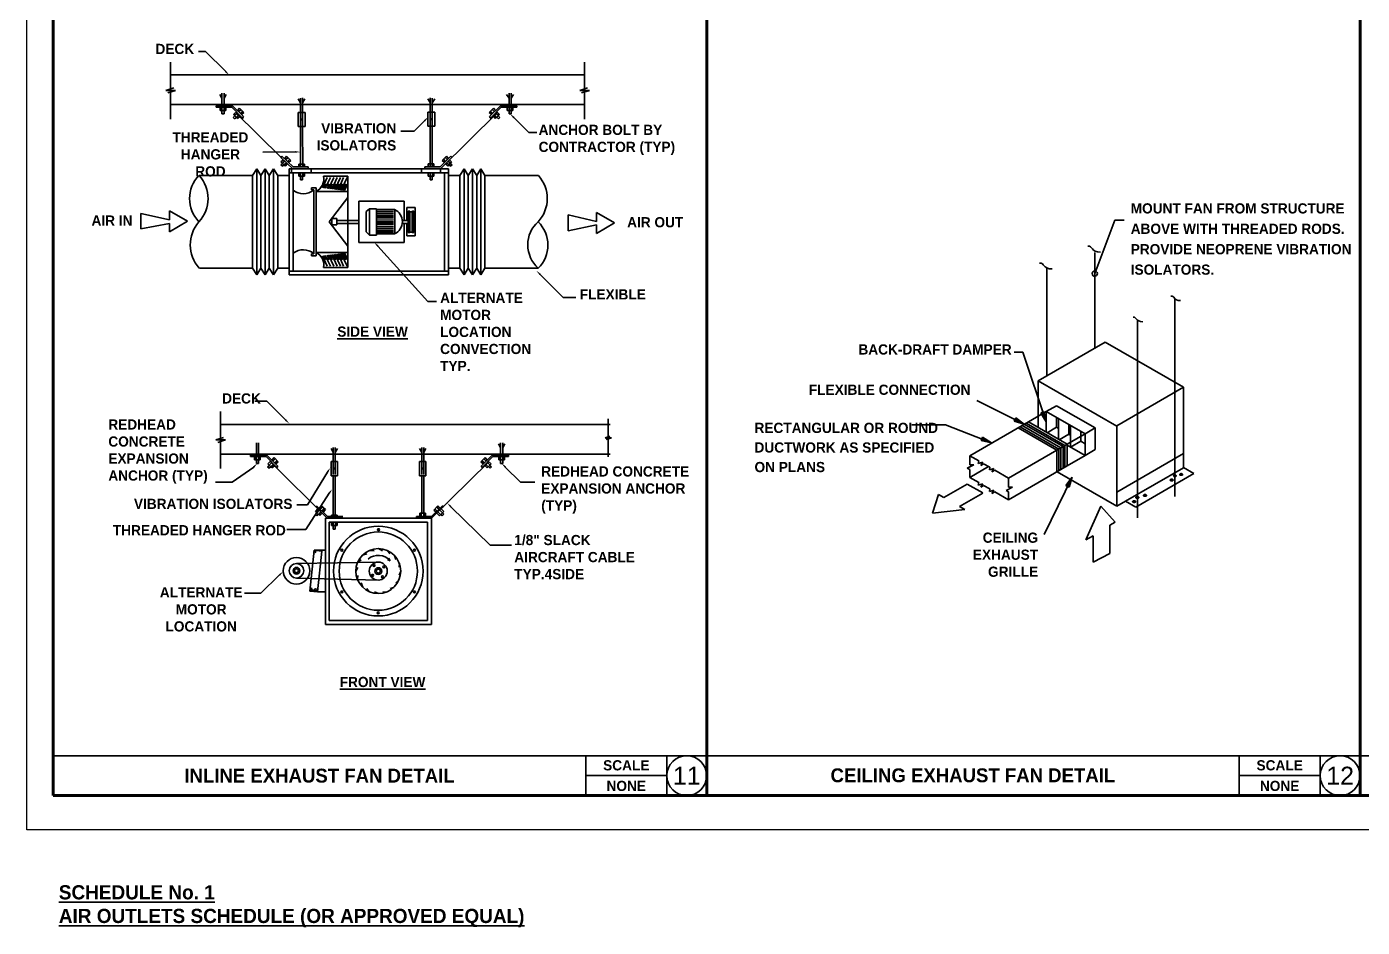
# Model space of a CAD drawing. Header units: inches. Extents: x 2025 to 34930, y -6955 to 4650.
# Drawn here: x 8331 to 8919, y 981 to 1378 of the extents above; entities that cross this region are included whole.
import ezdxf

# ---------------------------------------------------------------- set-up
doc = ezdxf.new("R2010")
doc.units = ezdxf.units.IN
doc.header["$MEASUREMENT"] = 0
doc.layers.get('DEFPOINTS').update_dxf_attribs({"color": 104})
doc.layers.add('PDF-TEXT', color=7, linetype='Continuous', lineweight=35)
doc.styles.add('BOO', font='GOTHIC.TTF', dxfattribs={"height": 6})
doc.styles.add('Century Gothic_B', font='GOTHICB.TTF', dxfattribs={"height": 6.659722})
doc.styles.add('PDF Arial', font='arial.ttf')
doc.styles.add('PDF Arial Bold', font='arialbd.ttf')

msp = doc.modelspace()

# ---------------------------------------------------------------- linework, layer by layer
at = {"layer": 'DEFPOINTS'}
msp.add_lwpolyline([(8330.71, 2105.41), (9797.6, 2105.41), (9797.6, 1024.33), (8330.71, 1024.33)], close=True, dxfattribs=at)
at = {"layer": 'PDF-TEXT', "color": 42, "lineweight": 100}
for p, q in [((8342.43, 1039.38), (8342.43, 2095.84)), ((8630.43, 2071.8), (8630.43, 1039.38)), ((8918.43, 2071.8), (8918.43, 1039.38)), ((9785.88, 1039.38), (8342.43, 1039.38))]:
    msp.add_line(p, q, dxfattribs=at)
at = {"layer": 'PDF-TEXT'}
for p, q in [((8409.56, 1367.35), (8406.43, 1367.35)), ((8418.29, 1358.62), (8409.56, 1367.35)), ((8394.09, 1362.66), (8394.09, 1337.55)), ((8576.56, 1362.66), (8576.56, 1337.55)), ((8394.09, 1357.06), (8576.56, 1357.06)), ((8395.51, 1351.27), (8392.06, 1350.18)), ((8392.06, 1350.18), (8396.28, 1350.18)), ((8396.28, 1350.18), (8392.85, 1349.09)), ((8415.78, 1348.47), (8416.73, 1346.76)), ((8416.73, 1348.94), (8416.73, 1339.88)), ((8417.67, 1339.88), (8417.67, 1348.94)), ((8418.62, 1348.47), (8417.67, 1346.76)), ((8542.21, 1348.47), (8543.3, 1346.76)), ((8543.3, 1348.94), (8543.3, 1339.88)), ((8544.25, 1339.88), (8544.25, 1348.94)), ((8545.34, 1348.47), (8544.25, 1346.76)), ((8577.95, 1351.27), (8574.53, 1350.18)), ((8574.53, 1350.18), (8578.75, 1350.18)), ((8578.75, 1350.18), (8575.29, 1349.09)), ((8394.09, 1343.95), (8576.56, 1343.95)), ((8414.22, 1342.86), (8414.22, 1343.48)), ((8414.22, 1343.48), (8421.42, 1343.48)), ((8421.1, 1342.86), (8414.22, 1342.86)), ((8415.96, 1342.86), (8415.96, 1341.3)), ((8418.44, 1341.3), (8418.44, 1342.86)), ((8425.79, 1338.02), (8421.1, 1342.86)), ((8421.42, 1343.48), (8426.26, 1338.64)), ((8423.6, 1341.3), (8424.55, 1342.39)), ((8424.55, 1342.39), (8426.41, 1340.5)), ((8450.43, 1346.43), (8451.37, 1344.72)), ((8451.37, 1340.5), (8451.37, 1346.76)), ((8452.32, 1346.9), (8452.32, 1340.5)), ((8453.26, 1346.43), (8452.32, 1344.72)), ((8507.56, 1346.43), (8508.51, 1344.84)), ((8508.51, 1340.68), (8508.51, 1346.9)), ((8509.45, 1346.76), (8509.45, 1340.68)), ((8510.55, 1346.43), (8509.45, 1344.72)), ((8534.57, 1340.5), (8536.43, 1342.39)), ((8539.56, 1343.48), (8534.72, 1338.64)), ((8535.19, 1338.02), (8539.88, 1342.86)), ((8536.43, 1342.39), (8537.37, 1341.3)), ((8546.76, 1343.48), (8539.56, 1343.48)), ((8539.88, 1342.86), (8546.76, 1342.86)), ((8542.54, 1342.86), (8542.54, 1341.3)), ((8545.02, 1341.3), (8545.02, 1342.86)), ((8546.76, 1342.86), (8546.76, 1343.48)), ((8415.96, 1341.3), (8418.44, 1341.3)), ((8416.73, 1339.88), (8417.67, 1339.88)), ((8422.51, 1338.93), (8421.71, 1338.32)), ((8421.71, 1338.32), (8422.33, 1337.7)), ((8422.81, 1340.5), (8421.89, 1339.58)), ((8421.89, 1339.58), (8423.6, 1337.84)), ((8423.37, 1339.97), (8422.33, 1339.11)), ((8422.33, 1337.7), (8423.13, 1338.32)), ((8442.85, 1320.64), (8422.81, 1340.5)), ((8423.13, 1338.32), (8424.08, 1339.26)), ((8423.6, 1337.84), (8424.61, 1338.73)), ((8425.17, 1341.77), (8424.08, 1340.82)), ((8424.84, 1340.03), (8425.94, 1340.97)), ((8426.41, 1340.5), (8425.32, 1339.58)), ((8426.26, 1338.64), (8425.61, 1337.72)), ((8453.41, 1340.5), (8450.43, 1340.5)), ((8450.43, 1340.5), (8450.43, 1334.27)), ((8451.37, 1340.03), (8451.37, 1334.74)), ((8451.37, 1337.55), (8452.32, 1337.55)), ((8451.37, 1337.22), (8452.32, 1337.22)), ((8452.32, 1340.03), (8452.32, 1334.74)), ((8453.41, 1334.27), (8453.41, 1340.5)), ((8506, 1336.75), (8501.49, 1332.24)), ((8510.55, 1340.68), (8507.56, 1340.68)), ((8507.56, 1340.68), (8507.56, 1334.42)), ((8508.51, 1340.2), (8508.51, 1334.89)), ((8508.51, 1337.7), (8509.45, 1337.7)), ((8508.51, 1337.4), (8509.45, 1337.4)), ((8509.45, 1340.2), (8509.45, 1334.89)), ((8510.55, 1334.42), (8510.55, 1340.68)), ((8538.17, 1340.5), (8513.17, 1315.68)), ((8535.66, 1339.58), (8534.57, 1340.5)), ((8534.72, 1338.64), (8535.39, 1337.75)), ((8535.04, 1340.97), (8536.13, 1340.03)), ((8536.9, 1340.82), (8535.9, 1341.86)), ((8536.43, 1338.79), (8537.37, 1337.84)), ((8537.84, 1338.32), (8536.9, 1339.26)), ((8537.37, 1337.84), (8539.08, 1339.58)), ((8538.64, 1339.11), (8537.7, 1340.03)), ((8539.08, 1339.58), (8537.87, 1340.79)), ((8537.96, 1338.43), (8538.64, 1337.7)), ((8539.26, 1338.32), (8538.46, 1338.93)), ((8538.64, 1337.7), (8539.26, 1338.32)), ((8542.54, 1341.3), (8545.02, 1341.3)), ((8543.3, 1339.88), (8544.25, 1339.88)), ((8552.04, 1331.62), (8545.4, 1338.26)), ((8450.43, 1334.27), (8453.41, 1334.27)), ((8451.37, 1334.27), (8451.37, 1316.33)), ((8452.47, 1316.33), (8452.32, 1334.27)), ((8501.49, 1332.24), (8495.55, 1332.24)), ((8507.56, 1334.42), (8510.55, 1334.42)), ((8508.51, 1334.42), (8508.51, 1316.48)), ((8509.45, 1316.48), (8509.45, 1334.42)), ((8555.49, 1331.62), (8552.04, 1331.62)), ((8449.19, 1323.12), (8434.85, 1323.03)), ((8442.79, 1320.7), (8443.23, 1321.2)), ((8447.95, 1315.68), (8442.79, 1320.7)), ((8442.79, 1318.66), (8443.88, 1319.6)), ((8443.23, 1321.2), (8448.1, 1316.48)), ((8444.35, 1319.13), (8443.41, 1318.04)), ((8445.29, 1321.17), (8444.38, 1320.08)), ((8445.91, 1320.7), (8444.85, 1319.63)), ((8447.15, 1319.28), (8445.29, 1321.17)), ((8446.71, 1319.9), (8445.65, 1318.87)), ((8446.12, 1318.39), (8447.15, 1319.28)), ((8517.72, 1321.17), (8512.88, 1316.48)), ((8513.82, 1319.28), (8515.68, 1321.17)), ((8514.85, 1318.39), (8513.82, 1319.28)), ((8515.33, 1318.84), (8514.35, 1319.84)), ((8516.12, 1319.63), (8515.21, 1320.7)), ((8515.68, 1321.17), (8516.6, 1320.08)), ((8517.39, 1318.04), (8516.57, 1319.04)), ((8517.1, 1319.6), (8518.01, 1318.66)), ((8518.19, 1320.7), (8517.72, 1321.17)), ((8430.3, 1312.73), (8432.19, 1315.68)), ((8432.19, 1315.68), (8433.9, 1312.73)), ((8432.19, 1315.68), (8432.19, 1268.87)), ((8433.9, 1312.73), (8435.76, 1315.68)), ((8435.76, 1315.68), (8437.65, 1312.73)), ((8435.76, 1315.68), (8435.76, 1268.87)), ((8437.65, 1312.73), (8439.51, 1315.68)), ((8439.51, 1315.68), (8441.4, 1312.73)), ((8439.51, 1315.68), (8439.51, 1268.87)), ((8444.68, 1316.77), (8442.79, 1318.66)), ((8443.41, 1318.04), (8442.79, 1317.42)), ((8442.79, 1317.42), (8443.41, 1316.77)), ((8443.41, 1316.77), (8445.15, 1318.34)), ((8445.65, 1317.92), (8444.68, 1316.77)), ((8446.39, 1315.68), (8446.39, 1268.87)), ((8516.63, 1315.68), (8446.39, 1315.68)), ((8446.39, 1313.82), (8516.63, 1313.82)), ((8447.48, 1315.68), (8447.48, 1313.82)), ((8448.1, 1316.48), (8454.83, 1316.48)), ((8448.1, 1313.82), (8448.1, 1270.59)), ((8450.61, 1316.33), (8450.61, 1317.72)), ((8450.61, 1317.72), (8453.09, 1317.72)), ((8450.61, 1313.82), (8450.61, 1312.4)), ((8451.37, 1313.82), (8451.37, 1310.84)), ((8452.47, 1313.82), (8452.47, 1312.4)), ((8453.09, 1317.72), (8453.09, 1316.33)), ((8453.09, 1312.4), (8453.09, 1313.82)), ((8454.83, 1316.48), (8454.83, 1315.68)), ((8456.07, 1315.68), (8456.07, 1313.82)), ((8504.76, 1315.68), (8504.76, 1313.82)), ((8512.88, 1316.48), (8506.15, 1316.48)), ((8506.15, 1316.48), (8506.15, 1315.68)), ((8507.71, 1316.48), (8507.71, 1317.86)), ((8507.71, 1317.86), (8510.22, 1317.86)), ((8507.71, 1312.4), (8507.71, 1313.82)), ((8508.51, 1310.84), (8508.51, 1313.82)), ((8509.6, 1312.4), (8509.6, 1313.82)), ((8510.22, 1317.86), (8510.22, 1316.48)), ((8510.22, 1313.82), (8510.22, 1312.4)), ((8513.17, 1315.68), (8513.17, 1313.82)), ((8514.91, 1313.82), (8514.91, 1270.59)), ((8516.3, 1316.77), (8515.3, 1317.8)), ((8515.77, 1318.28), (8517.57, 1316.77)), ((8518.01, 1318.66), (8516.3, 1316.77)), ((8516.63, 1268.87), (8516.63, 1315.68)), ((8518.19, 1317.42), (8517.39, 1318.04)), ((8517.57, 1316.77), (8518.19, 1317.42)), ((8521.61, 1312.73), (8523.5, 1315.68)), ((8523.5, 1315.68), (8525.36, 1312.73)), ((8523.5, 1315.68), (8523.5, 1268.87)), ((8525.36, 1312.73), (8527.22, 1315.68)), ((8527.22, 1315.68), (8529.11, 1312.73)), ((8527.22, 1315.68), (8527.22, 1268.87)), ((8529.11, 1312.73), (8530.82, 1315.68)), ((8530.82, 1315.68), (8532.71, 1312.73)), ((8530.82, 1315.68), (8530.82, 1268.87)), ((8430.3, 1312.73), (8406.75, 1312.73)), ((8430.3, 1271.83), (8430.3, 1312.73)), ((8433.9, 1312.73), (8433.9, 1271.83)), ((8437.65, 1312.73), (8437.65, 1271.83)), ((8441.4, 1312.73), (8441.4, 1271.83)), ((8441.4, 1312.73), (8446.39, 1312.73)), ((8450.61, 1312.4), (8453.09, 1312.4)), ((8451.37, 1310.84), (8452.32, 1310.84)), ((8452.32, 1310.84), (8452.32, 1312.4)), ((8456.21, 1306.32), (8456.21, 1307.27)), ((8456.21, 1307.27), (8458.25, 1307.27)), ((8458.25, 1307.27), (8458.25, 1277.28)), ((8463.09, 1311.78), (8461.05, 1307.27)), ((8461.53, 1312.4), (8472.3, 1312.4)), ((8461.67, 1307.12), (8462.47, 1308.98)), ((8464.65, 1311.78), (8462.29, 1307.12)), ((8464.03, 1308.98), (8463.09, 1306.94)), ((8466.04, 1311.78), (8463.71, 1306.8)), ((8465.42, 1308.98), (8464.48, 1306.8)), ((8465.13, 1306.65), (8467.61, 1311.78)), ((8465.89, 1306.65), (8466.99, 1308.98)), ((8469.02, 1311.78), (8466.51, 1306.47)), ((8468.4, 1308.98), (8467.31, 1306.32)), ((8467.93, 1306.32), (8470.41, 1311.78)), ((8469.97, 1308.98), (8468.7, 1306.18)), ((8469.32, 1306.18), (8471.97, 1311.78)), ((8471.35, 1308.98), (8470.11, 1306.03)), ((8470.73, 1306.03), (8472.3, 1309.13)), ((8472.3, 1312.4), (8472.3, 1272.15)), ((8510.22, 1312.4), (8507.71, 1312.4)), ((8509.45, 1310.84), (8508.51, 1310.84)), ((8509.45, 1312.4), (8509.45, 1310.84)), ((8516.63, 1312.73), (8521.61, 1312.73)), ((8521.61, 1271.83), (8521.61, 1312.73)), ((8525.36, 1312.73), (8525.36, 1271.83)), ((8529.11, 1312.73), (8529.11, 1271.83)), ((8532.71, 1312.73), (8556.26, 1312.73)), ((8532.71, 1312.73), (8532.71, 1271.83)), ((8457.31, 1306.32), (8456.21, 1306.32)), ((8457.31, 1278.23), (8457.31, 1306.32)), ((8458.25, 1305.7), (8472.3, 1305.7)), ((8464.03, 1292.28), (8472.3, 1303.05)), ((8477.14, 1283.22), (8477.14, 1301.34)), ((8477.14, 1301.34), (8497.12, 1301.34)), ((8497.12, 1301.34), (8497.12, 1292.9)), ((8380.99, 1296.02), (8380.99, 1289.15)), ((8393.62, 1293.22), (8380.99, 1296.02)), ((8401.59, 1292.6), (8393.62, 1297.12)), ((8393.62, 1297.12), (8393.62, 1293.22)), ((8481.8, 1298.06), (8480.35, 1296.88)), ((8480.35, 1296.88), (8480.35, 1287.85)), ((8481.8, 1286.34), (8481.83, 1298.06)), ((8481.83, 1298.06), (8484.93, 1298.06)), ((8484.93, 1298.06), (8484.93, 1286.34)), ((8484.93, 1297.71), (8492.9, 1297.71)), ((8484.93, 1296.82), (8492.43, 1296.82)), ((8484.93, 1296.02), (8492.43, 1296.02)), ((8492.9, 1297.71), (8492.9, 1286.96)), ((8498.21, 1292.9), (8498.21, 1298.53)), ((8498.21, 1298.53), (8501.96, 1298.53)), ((8498.83, 1287.58), (8498.83, 1296.73)), ((8499.07, 1296.97), (8499.6, 1296.97)), ((8499.6, 1296.97), (8499.6, 1287.58)), ((8499.6, 1296.64), (8500.66, 1296.64)), ((8500.66, 1287.58), (8500.66, 1296.73)), ((8500.9, 1296.97), (8501.37, 1296.97)), ((8501.37, 1296.97), (8501.37, 1287.58)), ((8501.96, 1298.53), (8501.96, 1286.05)), ((8569.36, 1295.4), (8569.36, 1288.38)), ((8581.85, 1292.42), (8569.36, 1295.4)), ((8589.81, 1291.8), (8581.85, 1296.35)), ((8581.85, 1296.35), (8581.85, 1292.42)), ((8380.99, 1289.15), (8393.62, 1291.51)), ((8393.62, 1287.91), (8401.59, 1292.6)), ((8393.62, 1291.51), (8393.62, 1287.91)), ((8472.3, 1281.5), (8464.03, 1292.28)), ((8467.46, 1293.69), (8465.13, 1293.69)), ((8465.13, 1293.69), (8465.13, 1290.89)), ((8465.13, 1290.89), (8467.46, 1290.89)), ((8467.46, 1290.89), (8467.46, 1293.69)), ((8467.46, 1292.9), (8477.14, 1292.9)), ((8477.14, 1291.51), (8467.46, 1291.51)), ((8484.93, 1295.08), (8492.43, 1295.08)), ((8484.93, 1294.31), (8492.43, 1294.31)), ((8484.93, 1293.55), (8492.43, 1293.52)), ((8484.93, 1292.6), (8492.43, 1292.6)), ((8484.93, 1291.8), (8492.43, 1291.8)), ((8484.93, 1291.04), (8492.43, 1291.04)), ((8484.93, 1290.09), (8492.43, 1290.09)), ((8496.26, 1291.51), (8498.83, 1291.51)), ((8496.29, 1292.9), (8498.83, 1292.9)), ((8497.12, 1291.51), (8497.12, 1283.22)), ((8498.21, 1286.05), (8498.21, 1291.51)), ((8569.36, 1288.38), (8581.85, 1290.89)), ((8581.85, 1287.14), (8589.81, 1291.8)), ((8581.85, 1290.89), (8581.85, 1287.14)), ((8801.51, 1269.44), (8810.4, 1293.03)), ((8810.4, 1293.03), (8814.41, 1293.03)), ((8480.35, 1287.85), (8481.8, 1286.34)), ((8484.93, 1286.34), (8481.8, 1286.34)), ((8484.93, 1289.15), (8492.43, 1289.15)), ((8484.93, 1288.38), (8492.43, 1288.38)), ((8484.93, 1287.61), (8492.43, 1287.58)), ((8492.9, 1286.96), (8484.93, 1286.96)), ((8501.96, 1286.05), (8498.21, 1286.05)), ((8499.6, 1287.58), (8498.83, 1287.58)), ((8499.6, 1287.76), (8500.66, 1287.76)), ((8501.37, 1287.58), (8500.66, 1287.58)), ((8456.21, 1277.28), (8456.21, 1278.23)), ((8456.21, 1278.23), (8457.31, 1278.23)), ((8458.25, 1278.7), (8472.3, 1278.7)), ((8464.03, 1275.57), (8463.09, 1277.61)), ((8466.04, 1272.77), (8463.71, 1277.76)), ((8465.42, 1275.57), (8464.48, 1277.76)), ((8465.13, 1277.93), (8467.61, 1272.77)), ((8465.89, 1277.93), (8466.99, 1275.57)), ((8469.02, 1272.77), (8466.51, 1278.08)), ((8467.31, 1278.08), (8468.4, 1275.57)), ((8467.93, 1278.23), (8470.41, 1272.77)), ((8469.97, 1275.57), (8468.7, 1278.38)), ((8469.32, 1278.38), (8471.97, 1272.77)), ((8471.35, 1275.57), (8470.11, 1278.55)), ((8470.73, 1278.55), (8472.3, 1275.43)), ((8497.12, 1283.22), (8477.14, 1283.22)), ((8485.49, 1281.56), (8507.48, 1257.16)), ((8798.4, 1281.55), (8799.13, 1281.49)), ((8799.13, 1281.49), (8799.68, 1281.25)), ((8799.68, 1281.25), (8800.11, 1280.89)), ((8800.11, 1280.89), (8800.47, 1280.34)), ((8800.47, 1280.34), (8800.96, 1279.85)), ((8800.96, 1279.85), (8801.69, 1279.36)), ((8801.51, 1236.63), (8801.51, 1278.82)), ((8801.69, 1279.36), (8802.66, 1279.06)), ((8802.66, 1279.06), (8804.07, 1278.94)), ((8406.81, 1271.83), (8430.3, 1271.83)), ((8432.19, 1268.87), (8430.3, 1271.83)), ((8433.9, 1271.83), (8432.19, 1268.87)), ((8435.76, 1268.87), (8433.9, 1271.83)), ((8437.65, 1271.83), (8435.76, 1268.87)), ((8439.51, 1268.87), (8437.65, 1271.83)), ((8441.4, 1271.83), (8439.51, 1268.87)), ((8446.39, 1271.83), (8441.4, 1271.83)), ((8458.25, 1277.28), (8456.21, 1277.28)), ((8463.09, 1272.77), (8461.05, 1277.28)), ((8472.3, 1272.15), (8461.53, 1272.15)), ((8461.67, 1277.46), (8462.47, 1275.57)), ((8464.65, 1272.77), (8462.29, 1277.46)), ((8516.63, 1271.83), (8521.61, 1271.83)), ((8523.5, 1268.87), (8521.61, 1271.83)), ((8525.36, 1271.83), (8523.5, 1268.87)), ((8527.22, 1268.87), (8525.36, 1271.83)), ((8529.11, 1271.83), (8527.22, 1268.87)), ((8530.82, 1268.87), (8529.11, 1271.83)), ((8532.71, 1271.83), (8530.82, 1268.87)), ((8556.17, 1271.83), (8532.71, 1271.83)), ((8777.1, 1274.07), (8777.83, 1274.07)), ((8777.83, 1274.07), (8778.38, 1273.82)), ((8778.38, 1273.82), (8778.8, 1273.4)), ((8778.8, 1273.4), (8779.17, 1272.91)), ((8779.17, 1272.91), (8779.65, 1272.42)), ((8779.65, 1272.42), (8780.39, 1271.94)), ((8780.32, 1224.39), (8780.32, 1272.06)), ((8780.39, 1271.94), (8781.36, 1271.63)), ((8781.36, 1271.63), (8782.76, 1271.51)), ((8516.63, 1270.59), (8446.39, 1270.59)), ((8446.39, 1268.87), (8516.63, 1268.87)), ((8557, 1269.1), (8567.24, 1258.86)), ((8507.48, 1257.16), (8511.37, 1257.16)), ((8567.24, 1258.86), (8572.7, 1258.86)), ((8835.05, 1259.52), (8835.6, 1259.52)), ((8835.6, 1259.52), (8835.96, 1259.34)), ((8835.96, 1259.34), (8836.33, 1259.03)), ((8836.33, 1259.03), (8836.63, 1258.61)), ((8836.63, 1258.61), (8837, 1258.24)), ((8836.82, 1258.42), (8836.82, 1171.25)), ((8837, 1258.24), (8837.49, 1257.87)), ((8837.49, 1257.87), (8838.28, 1257.63)), ((8838.28, 1257.63), (8839.31, 1257.57)), ((8818.43, 1250.2), (8818.98, 1250.2)), ((8818.98, 1250.2), (8819.35, 1250.02)), ((8819.35, 1250.02), (8819.65, 1249.72)), ((8819.65, 1249.72), (8819.95, 1249.35)), ((8819.95, 1249.35), (8820.32, 1248.93)), ((8820.32, 1248.93), (8820.32, 1161.75)), ((8820.32, 1248.93), (8820.87, 1248.62)), ((8820.87, 1248.62), (8821.6, 1248.32)), ((8821.6, 1248.32), (8822.69, 1248.26)), ((8776.55, 1222.2), (8806.13, 1239.25)), ((8806.13, 1239.25), (8840.59, 1219.34)), ((8769.79, 1234.84), (8765.96, 1234.84)), ((8780.14, 1204.06), (8769.79, 1234.84)), ((8776.55, 1201.63), (8776.55, 1222.2)), ((8776.55, 1222.2), (8811.19, 1202.17)), ((8811.19, 1202.42), (8840.59, 1219.34)), ((8840.59, 1219.34), (8840.59, 1183.91)), ((8436.59, 1213.17), (8431.31, 1213.17)), ((8444.79, 1205), (8436.59, 1213.17)), ((8770.4, 1203.03), (8749.46, 1213.56)), ((8416.17, 1208.66), (8416.17, 1183.51)), ((8780.14, 1208.69), (8772.23, 1204.12)), ((8779.11, 1208.63), (8777.65, 1207.96)), ((8777.65, 1207.96), (8780.14, 1204.06)), ((8780.14, 1204.06), (8779.11, 1208.63)), ((8784.65, 1211.24), (8780.14, 1208.69)), ((8780.14, 1199.56), (8780.14, 1208.69)), ((8780.14, 1208.69), (8797.19, 1198.83)), ((8801.69, 1201.44), (8784.65, 1211.24)), ((8416.17, 1203.02), (8587.87, 1203.02)), ((8586.98, 1205.41), (8586.98, 1188.68)), ((8735.64, 1202.84), (8720.83, 1202.84)), ((8755.97, 1194.93), (8735.64, 1202.84)), ((8746.36, 1189.21), (8772.23, 1204.12)), ((8766.69, 1205.83), (8765.96, 1204.37)), ((8765.96, 1204.37), (8770.4, 1203.03)), ((8770.4, 1203.03), (8766.69, 1205.83)), ((8767.66, 1201.5), (8784.77, 1191.64)), ((8768.57, 1201.99), (8785.68, 1192.13)), ((8769.49, 1202.54), (8786.59, 1192.68)), ((8770.4, 1203.03), (8787.51, 1193.23)), ((8771.31, 1203.57), (8788.36, 1193.71)), ((8772.23, 1204.12), (8789.27, 1194.26)), ((8784.65, 1201.75), (8780.51, 1199.31)), ((8784.65, 1201.75), (8784.65, 1206.07)), ((8785.5, 1201.26), (8784.65, 1201.75)), ((8785.5, 1205.58), (8785.5, 1196.45)), ((8790, 1198.64), (8790, 1202.97)), ((8790.85, 1192.92), (8790.85, 1202.48)), ((8797.19, 1198.83), (8801.69, 1201.44)), ((8801.69, 1191.89), (8801.69, 1201.44)), ((8811.19, 1166.99), (8811.19, 1202.17)), ((8417.41, 1197.23), (8414.13, 1196.14)), ((8414.13, 1196.14), (8418.35, 1196.14)), ((8418.35, 1196.14), (8414.9, 1195.05)), ((8587.81, 1197.83), (8585.62, 1197.09)), ((8585.62, 1197.09), (8588.43, 1197.09)), ((8588.43, 1197.09), (8586.15, 1196.38)), ((8751.96, 1197.36), (8751.41, 1195.84)), ((8751.41, 1195.84), (8755.97, 1194.93)), ((8755.97, 1194.93), (8751.96, 1197.36)), ((8790, 1198.64), (8785.86, 1196.21)), ((8797.19, 1198.83), (8789.27, 1194.26)), ((8790.85, 1198.16), (8790, 1198.64)), ((8795.36, 1195.54), (8790.85, 1192.92)), ((8795.36, 1199.86), (8795.36, 1195.54)), ((8797.19, 1194.44), (8795.36, 1195.54)), ((8797.19, 1198.83), (8797.19, 1189.27)), ((8416.17, 1189.92), (8587.87, 1189.92)), ((8436.59, 1189.44), (8429.42, 1189.44)), ((8429.42, 1189.44), (8429.42, 1188.82)), ((8431.93, 1188.82), (8431.93, 1194.9)), ((8432.87, 1185.84), (8432.87, 1194.9)), ((8441.43, 1184.6), (8436.59, 1189.44)), ((8465.78, 1190.68), (8464.86, 1192.39)), ((8465.78, 1192.87), (8465.78, 1186.64)), ((8466.72, 1192.87), (8466.72, 1186.64)), ((8467.66, 1192.39), (8466.72, 1190.68)), ((8503.88, 1192.39), (8504.82, 1190.68)), ((8504.82, 1192.87), (8504.82, 1186.64)), ((8505.74, 1192.87), (8505.74, 1186.64)), ((8506.68, 1192.39), (8505.74, 1190.68)), ((8535.87, 1189.44), (8531.03, 1184.6)), ((8543.04, 1189.44), (8535.87, 1189.44)), ((8538.67, 1194.43), (8539.61, 1192.72)), ((8539.61, 1194.9), (8539.61, 1185.84)), ((8540.56, 1185.84), (8540.56, 1194.9)), ((8540.56, 1192.72), (8541.47, 1194.43)), ((8543.04, 1188.82), (8543.04, 1189.44)), ((8750.37, 1186.89), (8746.36, 1189.21)), ((8746.36, 1185.25), (8746.36, 1189.21)), ((8789.27, 1194.26), (8763.46, 1179.35)), ((8784.77, 1191.64), (8784.77, 1182.09)), ((8785.68, 1192.13), (8785.68, 1182.63)), ((8786.59, 1192.68), (8786.59, 1183.12)), ((8787.51, 1193.23), (8787.51, 1183.67)), ((8788.36, 1193.71), (8788.36, 1184.15)), ((8789.27, 1194.26), (8789.27, 1184.7)), ((8797.19, 1189.27), (8789.27, 1193.83)), ((8797.19, 1189.33), (8789.27, 1184.76)), ((8797.19, 1189.27), (8801.69, 1191.89)), ((8811.19, 1173.2), (8840.59, 1190.18)), ((8430.75, 1184.22), (8421.3, 1177.58)), ((8429.42, 1188.82), (8436.29, 1188.82)), ((8431.13, 1188.82), (8431.13, 1187.41)), ((8431.13, 1187.41), (8433.64, 1187.41)), ((8431.78, 1188.82), (8431.78, 1187.41)), ((8431.93, 1187.41), (8431.93, 1185.84)), ((8431.93, 1185.84), (8432.87, 1185.84)), ((8433.64, 1187.41), (8433.64, 1188.82)), ((8436.29, 1188.82), (8441.02, 1183.95)), ((8437.68, 1184.93), (8436.91, 1184.28)), ((8436.91, 1184.28), (8437.53, 1183.66)), ((8438.01, 1186.64), (8437.06, 1185.55)), ((8437.06, 1185.55), (8438.8, 1183.84)), ((8437.53, 1185.08), (8438.63, 1186.02)), ((8437.53, 1183.66), (8438.33, 1184.28)), ((8463.15, 1161.67), (8438.01, 1186.64)), ((8438.33, 1184.28), (8439.39, 1185.25)), ((8438.8, 1187.26), (8439.72, 1188.35)), ((8438.8, 1183.84), (8439.89, 1184.75)), ((8440.19, 1187.88), (8439.24, 1186.79)), ((8439.72, 1188.35), (8441.61, 1186.49)), ((8440.04, 1186.02), (8441.13, 1186.94)), ((8441.61, 1186.49), (8440.51, 1185.55)), ((8440.87, 1183.78), (8441.43, 1184.6)), ((8464.86, 1186.64), (8467.66, 1186.64)), ((8464.86, 1180.38), (8464.86, 1186.64)), ((8465.78, 1186.17), (8465.78, 1180.86)), ((8465.78, 1183.66), (8466.72, 1183.66)), ((8465.78, 1183.36), (8466.72, 1183.36)), ((8466.72, 1186.17), (8466.72, 1180.86)), ((8467.66, 1186.64), (8467.66, 1180.38)), ((8503.88, 1186.64), (8506.68, 1186.64)), ((8503.88, 1180.38), (8503.88, 1186.64)), ((8504.82, 1186.17), (8504.82, 1180.86)), ((8504.82, 1183.66), (8505.74, 1183.66)), ((8504.82, 1183.36), (8505.74, 1183.36)), ((8505.74, 1186.17), (8505.74, 1180.86)), ((8506.68, 1186.64), (8506.68, 1180.38)), ((8534.45, 1186.49), (8509.19, 1161.67)), ((8530.88, 1186.49), (8532.74, 1188.35)), ((8531.97, 1185.55), (8530.88, 1186.49)), ((8531.03, 1184.6), (8531.71, 1183.72)), ((8531.35, 1186.94), (8532.44, 1186.02)), ((8531.5, 1183.98), (8536.19, 1188.82)), ((8533.21, 1186.79), (8532.21, 1187.82)), ((8532.74, 1188.35), (8533.68, 1187.26)), ((8532.74, 1184.75), (8533.68, 1183.84)), ((8534.16, 1184.28), (8533.21, 1185.22)), ((8533.68, 1183.84), (8535.39, 1185.55)), ((8534.92, 1185.08), (8534.01, 1186.02)), ((8535.39, 1185.55), (8534.18, 1186.76)), ((8534.24, 1184.4), (8534.92, 1183.66)), ((8535.54, 1184.28), (8534.77, 1184.93)), ((8534.92, 1183.66), (8535.54, 1184.28)), ((8536.19, 1188.82), (8543.04, 1188.82)), ((8538.85, 1188.82), (8538.85, 1187.41)), ((8538.85, 1187.41), (8541.33, 1187.41)), ((8539.61, 1185.84), (8540.56, 1185.84)), ((8541.33, 1187.41), (8541.33, 1188.82)), ((8541.65, 1184.22), (8548.35, 1177.58)), ((8745.26, 1183.67), (8748.12, 1185.13)), ((8746.36, 1183.12), (8745.26, 1183.67)), ((8748.12, 1185.13), (8746.36, 1185.25)), ((8746.36, 1179.65), (8754.63, 1184.4)), ((8750.13, 1185.8), (8750.37, 1186.89)), ((8752.08, 1186.41), (8750.13, 1185.8)), ((8751.23, 1184.95), (8752.08, 1186.41)), ((8752.44, 1185.68), (8751.23, 1184.95)), ((8755.24, 1184.09), (8752.44, 1185.68)), ((8755.06, 1182.94), (8755.24, 1184.09)), ((8756.95, 1183.61), (8755.06, 1182.94)), ((8756.1, 1182.15), (8756.95, 1183.61)), ((8789.27, 1184.7), (8763.46, 1169.79)), ((8840.59, 1183.91), (8815.02, 1169.18)), ((8840.59, 1184.03), (8845.22, 1181.35)), ((8421.3, 1177.58), (8413.85, 1177.58)), ((8463.3, 1181.95), (8454.41, 1167.52)), ((8467.66, 1180.38), (8464.86, 1180.38)), ((8465.78, 1180.38), (8465.78, 1161.67)), ((8466.72, 1180.38), (8466.72, 1163.06)), ((8506.68, 1180.38), (8503.88, 1180.38)), ((8504.82, 1180.38), (8504.82, 1163.86)), ((8505.74, 1162.44), (8505.74, 1180.38)), ((8548.35, 1177.58), (8554.61, 1177.58)), ((8746.36, 1179.65), (8746.36, 1183.12)), ((8750.37, 1177.34), (8746.36, 1179.65)), ((8757.37, 1182.88), (8756.1, 1182.15)), ((8763.46, 1179.35), (8757.37, 1182.88)), ((8763.46, 1179.35), (8763.46, 1175.39)), ((8791.52, 1179.77), (8779.17, 1154.45)), ((8811.19, 1166.99), (8784.89, 1182.15)), ((8791.52, 1179.77), (8788.79, 1176.06)), ((8790.25, 1175.33), (8791.52, 1179.77)), ((8845.22, 1181.35), (8819.59, 1166.56)), ((8834.75, 1178.55), (8834.69, 1178.49)), ((8834.69, 1178.49), (8834.75, 1178.43)), ((8834.81, 1178.68), (8834.75, 1178.61)), ((8834.75, 1178.61), (8834.75, 1178.55)), ((8834.75, 1178.43), (8834.75, 1178.37)), ((8834.75, 1178.37), (8834.81, 1178.25)), ((8834.93, 1178.74), (8834.81, 1178.68)), ((8834.81, 1178.25), (8834.93, 1178.19)), ((8834.99, 1178.8), (8834.93, 1178.74)), ((8834.93, 1178.19), (8834.99, 1178.19)), ((8835.11, 1178.8), (8834.99, 1178.8)), ((8834.99, 1178.19), (8835.11, 1178.13)), ((8835.23, 1178.86), (8835.11, 1178.8)), ((8835.11, 1178.13), (8835.6, 1178.13)), ((8835.48, 1178.86), (8835.23, 1178.86)), ((8835.6, 1178.8), (8835.48, 1178.86)), ((8835.72, 1178.8), (8835.6, 1178.8)), ((8835.6, 1178.13), (8835.72, 1178.19)), ((8835.84, 1178.74), (8835.72, 1178.8)), ((8835.72, 1178.19), (8835.84, 1178.19)), ((8835.9, 1178.68), (8835.84, 1178.74)), ((8835.84, 1178.19), (8835.9, 1178.25)), ((8835.96, 1178.61), (8835.9, 1178.68)), ((8835.9, 1178.25), (8835.96, 1178.37)), ((8836.02, 1178.55), (8835.96, 1178.61)), ((8835.96, 1178.37), (8836.02, 1178.43)), ((8836.02, 1178.43), (8836.02, 1178.55)), ((8836.21, 1180.44), (8836.15, 1180.38)), ((8836.15, 1180.38), (8836.15, 1180.26)), ((8836.15, 1180.26), (8836.27, 1180.14)), ((8836.27, 1180.56), (8836.21, 1180.44)), ((8836.33, 1180.62), (8836.27, 1180.56)), ((8836.27, 1180.14), (8836.33, 1180.08)), ((8836.45, 1180.62), (8836.33, 1180.62)), ((8836.33, 1180.08), (8836.45, 1180.01)), ((8836.51, 1180.68), (8836.45, 1180.62)), ((8836.45, 1180.01), (8836.51, 1180.01)), ((8837.06, 1180.68), (8836.51, 1180.68)), ((8836.51, 1180.01), (8836.63, 1179.95)), ((8836.63, 1179.95), (8836.94, 1179.95)), ((8836.94, 1179.95), (8837.06, 1180.01)), ((8837.18, 1180.62), (8837.06, 1180.68)), ((8837.06, 1180.01), (8837.18, 1180.01)), ((8837.24, 1180.62), (8837.18, 1180.62)), ((8837.18, 1180.01), (8837.24, 1180.08)), ((8837.42, 1180.44), (8837.24, 1180.62)), ((8837.24, 1180.08), (8837.3, 1180.14)), ((8837.3, 1180.14), (8837.42, 1180.2)), ((8837.42, 1180.2), (8837.42, 1180.44)), ((8839.01, 1181.11), (8838.95, 1181.05)), ((8838.95, 1181.05), (8838.95, 1180.81)), ((8838.95, 1180.81), (8839.01, 1180.68)), ((8839.13, 1181.17), (8839.01, 1181.11)), ((8839.01, 1180.68), (8839.13, 1180.62)), ((8839.19, 1181.23), (8839.13, 1181.17)), ((8839.13, 1180.62), (8839.19, 1180.62)), ((8839.31, 1181.23), (8839.19, 1181.23)), ((8839.19, 1180.62), (8839.31, 1180.56)), ((8839.43, 1181.29), (8839.31, 1181.23)), ((8839.31, 1180.56), (8839.86, 1180.56)), ((8839.68, 1181.29), (8839.43, 1181.29)), ((8839.86, 1181.23), (8839.68, 1181.29)), ((8839.92, 1181.23), (8839.86, 1181.23)), ((8839.86, 1180.56), (8839.92, 1180.62)), ((8840.04, 1181.17), (8839.92, 1181.23)), ((8839.92, 1180.62), (8840.04, 1180.62)), ((8840.22, 1180.99), (8840.04, 1181.17)), ((8840.04, 1180.62), (8840.1, 1180.68)), ((8840.1, 1180.68), (8840.16, 1180.81)), ((8840.16, 1180.81), (8840.22, 1180.87)), ((8840.22, 1180.87), (8840.22, 1180.99)), ((8464.03, 1172.66), (8453.76, 1156.73)), ((8732.6, 1172.16), (8729.98, 1163.88)), ((8734.91, 1170.76), (8732.6, 1172.16)), ((8745.2, 1176.73), (8734.91, 1170.76)), ((8741.85, 1166.8), (8752.08, 1172.71)), ((8752.08, 1172.77), (8745.2, 1176.73)), ((8750.13, 1176.24), (8750.37, 1177.34)), ((8752.08, 1176.85), (8750.13, 1176.24)), ((8751.23, 1175.39), (8752.08, 1176.85)), ((8752.44, 1176.12), (8751.23, 1175.39)), ((8755.24, 1174.54), (8752.44, 1176.12)), ((8755.06, 1173.44), (8755.24, 1174.54)), ((8756.95, 1174.05), (8755.06, 1173.44)), ((8756.1, 1172.59), (8756.95, 1174.05)), ((8757.37, 1173.32), (8756.1, 1172.59)), ((8763.46, 1169.79), (8757.37, 1173.32)), ((8765.23, 1175.27), (8762.37, 1173.81)), ((8762.37, 1173.81), (8763.46, 1173.26)), ((8763.46, 1175.39), (8765.23, 1175.27)), ((8763.46, 1173.26), (8763.46, 1169.79)), ((8788.79, 1176.06), (8790.25, 1175.33)), ((8823.06, 1171.92), (8823, 1171.86)), ((8823, 1171.86), (8823, 1171.55)), ((8823, 1171.55), (8823.06, 1171.49)), ((8823.18, 1171.98), (8823.06, 1171.92)), ((8823.24, 1172.04), (8823.18, 1171.98)), ((8823.48, 1172.04), (8823.24, 1172.04)), ((8823.61, 1172.1), (8823.48, 1172.04)), ((8823.73, 1172.04), (8823.61, 1172.1)), ((8823.97, 1172.04), (8823.73, 1172.04)), ((8824.09, 1171.98), (8823.97, 1172.04)), ((8824.15, 1171.92), (8824.09, 1171.98)), ((8824.09, 1171.43), (8824.22, 1171.55)), ((8824.22, 1171.86), (8824.15, 1171.92)), ((8824.28, 1171.8), (8824.22, 1171.86)), ((8824.22, 1171.55), (8824.28, 1171.61)), ((8824.28, 1171.61), (8824.28, 1171.8)), ((8454.41, 1167.52), (8449.74, 1167.52)), ((8459.08, 1165.72), (8457.99, 1164.62)), ((8463.3, 1162.44), (8458.46, 1167.13)), ((8460.49, 1167.13), (8459.49, 1166.1)), ((8460.97, 1166.66), (8460.05, 1165.6)), ((8462.35, 1165.42), (8460.49, 1167.13)), ((8461.88, 1165.86), (8460.85, 1164.83)), ((8514.03, 1167.13), (8509.19, 1162.44)), ((8510.1, 1165.24), (8511.99, 1167.13)), ((8511.64, 1164.83), (8510.66, 1165.8)), ((8512.43, 1165.6), (8511.52, 1166.66)), ((8511.99, 1167.13), (8512.91, 1166.04)), ((8513.35, 1165.75), (8514.5, 1164.62)), ((8514.5, 1166.66), (8514.03, 1167.13)), ((8517.65, 1166.68), (8534.92, 1149.77)), ((8744.22, 1165.47), (8741.85, 1166.8)), ((8797.61, 1152.13), (8804.19, 1166.93)), ((8804.19, 1166.93), (8810.52, 1159.93)), ((8815.02, 1169.18), (8811.19, 1166.99)), ((8819.59, 1166.56), (8815.02, 1169.18)), ((8818.25, 1169.06), (8818.19, 1169)), ((8818.19, 1169), (8818.19, 1168.87)), ((8818.19, 1168.87), (8818.25, 1168.81)), ((8818.31, 1169.18), (8818.25, 1169.06)), ((8818.25, 1168.81), (8818.31, 1168.75)), ((8818.37, 1169.24), (8818.31, 1169.18)), ((8818.31, 1168.75), (8818.37, 1168.69)), ((8818.49, 1169.24), (8818.37, 1169.24)), ((8818.37, 1168.69), (8818.49, 1168.63)), ((8818.61, 1169.3), (8818.49, 1169.24)), ((8818.49, 1168.63), (8818.61, 1168.63)), ((8819.1, 1169.3), (8818.61, 1169.3)), ((8818.61, 1168.63), (8818.74, 1168.57)), ((8818.74, 1168.57), (8818.98, 1168.57)), ((8818.98, 1168.57), (8819.1, 1168.63)), ((8819.22, 1169.24), (8819.1, 1169.3)), ((8819.1, 1168.63), (8819.22, 1168.63)), ((8819.35, 1169.24), (8819.22, 1169.24)), ((8819.22, 1168.63), (8819.35, 1168.69)), ((8819.41, 1169.18), (8819.35, 1169.24)), ((8819.35, 1168.69), (8819.41, 1168.75)), ((8819.47, 1169.06), (8819.41, 1169.18)), ((8819.41, 1168.75), (8819.47, 1168.81)), ((8819.47, 1169), (8819.47, 1169.06)), ((8819.53, 1168.94), (8819.47, 1169)), ((8819.47, 1168.87), (8819.53, 1168.94)), ((8819.47, 1168.81), (8819.47, 1168.87)), ((8819.65, 1170.88), (8819.59, 1170.82)), ((8819.59, 1170.82), (8819.65, 1170.7)), ((8819.77, 1171.07), (8819.65, 1170.94)), ((8819.65, 1170.94), (8819.65, 1170.88)), ((8819.65, 1170.7), (8819.65, 1170.64)), ((8819.65, 1170.64), (8819.77, 1170.52)), ((8819.89, 1171.13), (8819.77, 1171.07)), ((8819.77, 1170.52), (8819.89, 1170.46)), ((8820.01, 1171.13), (8819.89, 1171.13)), ((8819.89, 1170.46), (8820.01, 1170.46)), ((8820.14, 1171.19), (8820.01, 1171.13)), ((8820.01, 1170.46), (8820.14, 1170.4)), ((8820.38, 1171.19), (8820.14, 1171.19)), ((8820.14, 1170.4), (8820.38, 1170.4)), ((8820.5, 1171.13), (8820.38, 1171.19)), ((8820.38, 1170.4), (8820.5, 1170.46)), ((8820.62, 1171.13), (8820.5, 1171.13)), ((8820.5, 1170.46), (8820.62, 1170.46)), ((8820.75, 1171.07), (8820.62, 1171.13)), ((8820.62, 1170.46), (8820.75, 1170.52)), ((8820.81, 1171), (8820.75, 1171.07)), ((8820.75, 1170.52), (8820.87, 1170.64)), ((8820.87, 1170.94), (8820.81, 1171)), ((8820.87, 1170.88), (8820.87, 1170.94)), ((8820.93, 1170.82), (8820.87, 1170.88)), ((8820.87, 1170.7), (8820.93, 1170.82)), ((8820.87, 1170.64), (8820.87, 1170.7)), ((8823.06, 1171.49), (8823.18, 1171.43)), ((8823.18, 1171.43), (8823.24, 1171.37)), ((8823.24, 1171.37), (8823.36, 1171.37)), ((8823.36, 1171.37), (8823.48, 1171.31)), ((8823.48, 1171.31), (8823.73, 1171.31)), ((8823.73, 1171.31), (8823.85, 1171.37)), ((8823.85, 1171.37), (8823.97, 1171.37)), ((8823.97, 1171.37), (8824.09, 1171.43)), ((8457.99, 1164.62), (8459.84, 1162.91)), ((8458.58, 1164.09), (8457.99, 1163.38)), ((8457.99, 1163.38), (8458.6, 1162.76)), ((8459.64, 1165.16), (8458.58, 1164.09)), ((8458.6, 1162.76), (8459.22, 1163.5)), ((8459.4, 1163.33), (8460.4, 1164.39)), ((8459.84, 1162.91), (8460.88, 1163.92)), ((8461.32, 1164.36), (8462.35, 1165.42)), ((8462.35, 1161.67), (8509.19, 1161.67)), ((8462.35, 1114.84), (8462.35, 1161.67)), ((8470, 1162.44), (8463.3, 1162.44)), ((8464.06, 1159.93), (8507.3, 1159.93)), ((8464.06, 1116.55), (8464.06, 1159.93)), ((8465.01, 1161.67), (8465.01, 1163.06)), ((8465.01, 1163.06), (8467.52, 1163.06)), ((8465.01, 1159.93), (8465.01, 1158.4)), ((8465.78, 1156.83), (8465.78, 1159.93)), ((8466.87, 1163.06), (8466.87, 1161.67)), ((8466.87, 1158.4), (8466.87, 1159.93)), ((8467.52, 1158.4), (8467.49, 1159.93)), ((8467.52, 1163.06), (8467.52, 1161.67)), ((8509.19, 1162.44), (8502.46, 1162.44)), ((8502.46, 1162.44), (8502.46, 1161.67)), ((8504.02, 1162.44), (8504.02, 1163.86)), ((8504.02, 1163.86), (8506.53, 1163.86)), ((8504.64, 1162.44), (8504.64, 1163.86)), ((8506.53, 1163.86), (8506.53, 1162.44)), ((8507.3, 1159.93), (8507.3, 1116.55)), ((8509.19, 1161.67), (8509.19, 1114.84)), ((8511.17, 1164.36), (8510.1, 1165.24)), ((8512.61, 1162.76), (8511.46, 1163.92)), ((8511.99, 1164.42), (8513.14, 1163.3)), ((8514.5, 1164.62), (8512.61, 1162.76)), ((8513.94, 1164.06), (8512.79, 1165.18)), ((8513.32, 1163.44), (8513.85, 1162.76)), ((8513.85, 1162.76), (8514.5, 1163.38)), ((8514.5, 1163.38), (8513.94, 1164.06)), ((8729.98, 1163.88), (8744.22, 1165.47)), ((8810.52, 1159.93), (8808.2, 1158.59)), ((8453.76, 1156.73), (8445.35, 1156.73)), ((8465.01, 1158.4), (8467.52, 1158.4)), ((8466.72, 1156.83), (8465.78, 1156.83)), ((8466.72, 1158.4), (8466.72, 1156.83)), ((8800.72, 1153.9), (8797.61, 1152.13)), ((8800.72, 1142.33), (8800.72, 1153.9)), ((8808.2, 1158.59), (8808.14, 1146.17)), ((8485.76, 1148.25), (8487.5, 1147.3)), ((8534.92, 1149.77), (8544.45, 1149.77)), ((8449.63, 1141.69), (8485.7, 1142.31)), ((8455.48, 1129.51), (8457.37, 1147.63)), ((8462.35, 1147.63), (8457.37, 1147.63)), ((8457.37, 1147.63), (8460.79, 1147.15)), ((8460.79, 1147.15), (8458.93, 1129.21)), ((8476.55, 1142.14), (8478.11, 1143.26)), ((8478.67, 1145.32), (8480.62, 1145.88)), ((8481.83, 1147.45), (8483.9, 1147.3)), ((8489.5, 1147.48), (8490.77, 1145.88)), ((8490.92, 1142.93), (8489.68, 1143.41)), ((8490.3, 1144.02), (8490.92, 1142.93)), ((8492.81, 1145.23), (8493.43, 1143.41)), ((8808.14, 1146.17), (8800.72, 1142.33)), ((8442.05, 1136.53), (8433.96, 1128.56)), ((8475.78, 1138.33), (8476.73, 1139.98)), ((8476.52, 1134.61), (8476.73, 1136.38)), ((8494.96, 1141.84), (8494.82, 1140.13)), ((8495.61, 1138.24), (8494.82, 1136.53)), ((8449.63, 1135.29), (8486.08, 1134.37)), ((8478.82, 1131.19), (8478.11, 1133.11)), ((8481.68, 1129.27), (8480.62, 1130.6)), ((8492.51, 1131.16), (8490.92, 1130.6)), ((8494.73, 1134.29), (8493.43, 1133.11)), ((8433.96, 1128.56), (8426.76, 1128.56)), ((8458.93, 1129.21), (8455.48, 1129.51)), ((8458.93, 1129.21), (8462.35, 1129.21)), ((8485.7, 1128.41), (8484.04, 1129.21)), ((8489.12, 1129.03), (8487.64, 1129.21)), ((8509.19, 1114.84), (8462.35, 1114.84)), ((8507.3, 1116.55), (8464.06, 1116.55)), ((8342.43, 1056.96), (9785.88, 1056.96)), ((8577.1, 1039.38), (8577.1, 1056.96)), ((8612.87, 1039.38), (8612.87, 1056.96)), ((8865.1, 1039.38), (8865.1, 1056.96)), ((8900.87, 1039.38), (8900.87, 1056.96)), ((8612.87, 1048.18), (8577.1, 1048.18)), ((8900.87, 1048.18), (8865.1, 1048.18))]:
    msp.add_line(p, q, dxfattribs=at)
for centre, radius in [((8485.68, 1138.34), 19.76), ((8485.68, 1138.34), 17.25), ((8485.83, 1156.61), 0.428), ((8469.6, 1147.55), 0.428), ((8485.68, 1138.34), 9.9), ((8501.59, 1147.55), 0.428), ((8449.62, 1138.49), 5.86), ((8457.73, 1146.93), 0.428), ((8485.68, 1138.34), 3.97), ((8449.62, 1138.49), 3.2), ((8449.62, 1138.49), 1.49), ((8449.62, 1138.49), 0.871), ((8483.17, 1136.48), 0.428), ((8483.79, 1140.85), 0.428), ((8485.68, 1138.34), 1.49), ((8485.68, 1138.34), 0.871), ((8487.54, 1135.84), 0.428), ((8488.16, 1140.2), 0.428), ((8456.02, 1130.38), 0.428), ((8458.06, 1130.08), 0.428), ((8469.6, 1129.14), 0.428), ((8501.59, 1129.14), 0.428), ((8485.68, 1119.93), 0.428), ((8621.65, 1048.18), 8.78), ((8909.65, 1048.18), 8.78)]:
    msp.add_circle(centre, radius, dxfattribs=at)
for centre, radius, start, end in [((8417.51, 1302.53), 14.98, 136.91162, 223.08289), ((8395.38, 1302.56), 15.24, 317.55981, 41.90735), ((8455.73, 1311.09), 5.92, 294.87305, 13.06824), ((8545.04, 1302.59), 15.12, 317.31506, 42.08008), ((8452.6, 1311.92), 7.27, 231.76209, 310.177), ((8490.43, 1292.35), 5.89, 294.68627, 65.42359), ((8499.05, 1296.75), 0.251, 90, 180), ((8500.88, 1296.75), 0.251, 90, 180), ((8418.26, 1282.1), 15.45, 138.83723, 221.60274), ((8565.3, 1282.1), 13.73, 131.794, 228.29241), ((8546.1, 1282.08), 14.35, 314.53734, 45.63048), ((8452.6, 1272.7), 7.27, 49.823, 128.23791), ((8455.79, 1273.39), 5.87, 347.81205, 65.46343), ((8485.68, 1138.31), 6.98, 41.67114, 130.23194), ((8457.23, 1131.59), 1.7, 239.17237, 283.3374)]:
    msp.add_arc(centre, radius, start, end, dxfattribs=at)
for points in [[(8800.35, 1269.5), (8800.35, 1270.11), (8800.84, 1270.6), (8801.51, 1270.6)], [(8800.84, 1268.53), (8800.53, 1268.77), (8800.35, 1269.14), (8800.35, 1269.5)], [(8801.51, 1268.35), (8801.26, 1268.35), (8801.02, 1268.41), (8800.84, 1268.53)], [(8801.51, 1270.6), (8802.12, 1270.6), (8802.66, 1270.11), (8802.66, 1269.5)], [(8802.66, 1269.5), (8802.66, 1268.89), (8802.12, 1268.35), (8801.51, 1268.35)]]:
    msp.add_open_spline(points, degree=3, dxfattribs=at)
at = {"layer": 'PDF-TEXT', "transparency": 33554559}
for points in [[(8418.03, 1358.32), (8418.56, 1358.88), (8419.94, 1356.97)], [(8506.3, 1336.49), (8505.74, 1337.05), (8507.65, 1338.4)], [(8545.13, 1337.96), (8545.69, 1338.52), (8543.75, 1339.91)], [(8449.22, 1323.47), (8449.19, 1322.76), (8451.32, 1323.03)], [(8485.22, 1281.3), (8485.79, 1281.86), (8483.84, 1283.25)], [(8556.76, 1268.8), (8557.29, 1269.36), (8555.38, 1270.75)], [(8444.5, 1204.7), (8445.06, 1205.26), (8446.45, 1203.34)], [(8431.01, 1183.92), (8430.48, 1184.49), (8432.4, 1185.87)], [(8463.62, 1181.75), (8462.94, 1182.17), (8464.53, 1183.94)], [(8541.39, 1183.92), (8541.95, 1184.49), (8540, 1185.87)], [(8464.36, 1172.44), (8463.74, 1172.89), (8465.45, 1174.52)], [(8517.39, 1166.42), (8517.95, 1166.98), (8516.03, 1168.37)], [(8442.34, 1136.26), (8441.78, 1136.79), (8443.7, 1138.18)]]:
    msp.add_solid(points, dxfattribs=at)
at = {"layer": 'PDF-TEXT'}
for points in [[(8780.14, 1204.06), (8779.11, 1208.63), (8777.65, 1207.96)], [(8770.4, 1203.03), (8766.69, 1205.83), (8765.96, 1204.37)], [(8755.97, 1194.93), (8751.96, 1197.36), (8751.41, 1195.84)], [(8791.52, 1179.77), (8788.79, 1176.06), (8790.25, 1175.33)]]:
    msp.add_solid(points, dxfattribs=at)

# ---------------------------------------------------------------- texts
at = {"layer": 'PDF-TEXT', "char_height": 4.5, "attachment_point": 7, "style": 'Century Gothic_B'}
for s, insert in [('DECK', (8387.47, 1366.18)), ('AIR IN', (8359.27, 1290.6)), ('AIR OUT', (8595.37, 1289.8)), ('FLEXIBLE', (8574.5, 1258.06)), ('{\\LSIDE VIEW}', (8467.61, 1241.58)), ('DECK', (8416.85, 1212.14)), ('{\\LFRONT VIEW}', (8468.67, 1087.16))]:
    msp.add_mtext(s, dxfattribs=dict(at, insert=insert))
at = {"layer": 'PDF-TEXT'}
for s, insert, char_height, width, attachment_point, line_spacing_factor, style in [('\\pxsm1;THREADED HANGER ROD', (8411.69, 1331.78), 4.5, 40.9239, 2, 0.663347, 'Century Gothic_B'), ('MOUNT FAN FROM STRUCTURE ABOVE WITH THREADED RODS. PROVIDE NEOPRENE VIBRATION ISOLATORS.', (8817.34, 1300.46), 4.5, 105.5063, 1, 1.199205, 'Century Gothic_B'), ('BACK-DRAFT DAMPER', (8764.84, 1238.29), 4.5, 78.239, 3, 1.209437, 'Century Gothic_B'), ('FLEXIBLE CONNECTION', (8746.68, 1220.53), 4.5, 86.5905, 3, 1.1217, 'Century Gothic_B'), ('\\pxsm1;REDHEAD CONCRETE EXPANSION ANCHOR (TYP)', (8366.69, 1205.21), 4.5, 52.5437, 1, 0.617025, 'Century Gothic_B'), ('RECTANGULAR OR ROUND DUCTWORK AS SPECIFIED ON PLANS', (8651.51, 1203.72), 4.5, 85.0739, 1, 1.150673, 'Century Gothic_B'), ('\\pxsm1;REDHEAD CONCRETE EXPANSION ANCHOR (TYP)', (8557.5, 1184.52), 4.5, 67.6851, 1, 0.600529, 'Century Gothic_B'), ('\\pxsm1;VIBRATION ISOLATORS', (8447.84, 1170.23), 4.5, 70.9543, 3, 0.629586, 'Century Gothic_B'), ('\\pxsm1;THREADED HANGER ROD', (8406.8, 1158.61), 4.5, 72.844, 2, 0.637655, 'Century Gothic_B'), ('\\pxsm1;1/8" SLACK AIRCRAFT CABLE TYP.4SIDE', (8545.63, 1154.28), 4.5, 64.2127, 1, 0.7248, 'Century Gothic_B'), ('\\pxa0.25,sm1;{\\fCentury Gothic|b1|i0|c0|p34;\\LSCHEDULE No. 1\\PAIR OUTLETS SCHEDULE (OR APPROVED EQUAL)}', (8344.86, 999.9), 6.25, 206.9948, 1, 1.399988, 'BOO')]:
    msp.add_mtext(s, dxfattribs=dict(at, insert=insert, char_height=char_height, width=width, attachment_point=attachment_point, line_spacing_factor=line_spacing_factor, style=style))
for s, insert, char_height, width, attachment_point, style in [('VIBRATION ISOLATORS', (8493.6, 1335.76), 4.5, 33.7165, 3, 'Century Gothic_B'), ('ANCHOR BOLT BY CONTRACTOR (TYP)', (8556.35, 1335.08), 4.5, 70.0878, 1, 'Century Gothic_B'), ('ALTERNATE MOTOR LOCATION CONVECTION TYP.', (8512.94, 1261.01), 4.5, 49.7207, 1, 'Century Gothic_B'), ('CEILING EXHAUST GRILLE', (8776.51, 1155.33), 4.5, 22.2809, 3, 'Century Gothic_B'), ('ALTERNATE MOTOR LOCATION', (8407.6, 1131.23), 4.5, 43.4887, 2, 'Century Gothic_B'), ('{\\fCentury Gothic|b1|i0|c0|p34;SCALE}', (8594.98, 1052.72), 4.5, 35.7683, 5, 'PDF Arial Bold'), ('{\\fCentury Gothic|b1|i0|c0|p34;SCALE}', (8882.98, 1052.72), 4.5, 35.7683, 5, 'PDF Arial Bold'), ('{\\fCentury Gothic|b1|i0|c0|p34;INLINE EXHAUST FAN DETAIL}', (8459.76, 1048.15), 6.1202, 234.6721, 5, 'PDF Arial Bold'), ('11', (8621.65, 1048.18), 7.889, 17.5595, 5, 'PDF Arial'), ('{\\fCentury Gothic|b1|i0|c0|p34;CEILING EXHAUST FAN DETAIL}', (8747.76, 1048.29), 6.1202, 234.6721, 5, 'PDF Arial Bold'), ('12', (8909.65, 1048.18), 7.889, 17.5595, 5, 'PDF Arial'), ('{\\fCentury Gothic|b1|i0|c0|p34;NONE}', (8594.98, 1043.63), 4.5, 35.7683, 5, 'PDF Arial Bold'), ('{\\fCentury Gothic|b1|i0|c0|p34;NONE}', (8882.98, 1043.63), 4.5, 35.7683, 5, 'PDF Arial Bold')]:
    msp.add_mtext(s, dxfattribs=dict(at, insert=insert, char_height=char_height, width=width, attachment_point=attachment_point, style=style))

doc.saveas('drawing.dxf')
